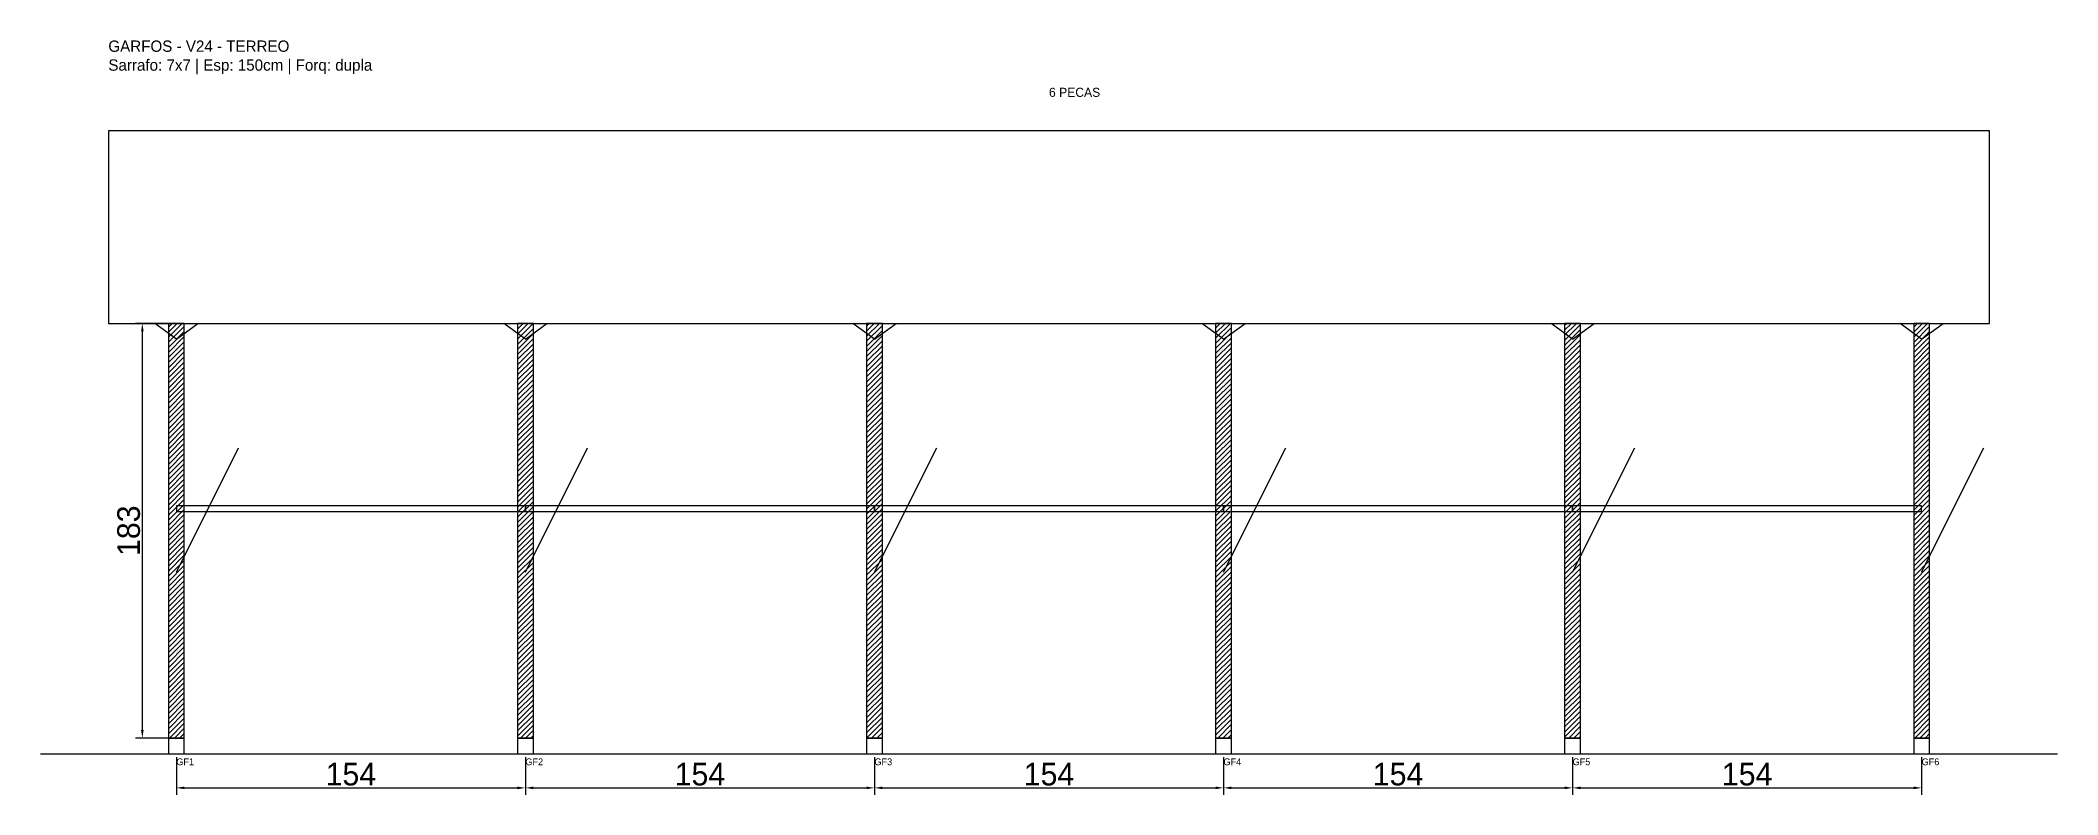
# Model space of a CAD drawing. Header units: metres. Extents: x -30 to 860, y -25 to 308.
import ezdxf

# ---------------------------------------------------------------- set-up
doc = ezdxf.new("R2010")
doc.units = ezdxf.units.M
for name, color, linetype in [('BARRA_ANCORAGEM', 1, 'Continuous'), ('COTA', 241, 'Continuous'), ('GARFOS OK', 3, 'Continuous'), ('NOME DA VIGA', 6, 'Continuous'), ('SARR_7x7', 40, 'Continuous'), ('TIRAS REESCORAMENTO', 252, 'Continuous'), ('VIGAS', 3, 'Continuous')]:
    doc.layers.add(name, color=color, linetype=linetype)
doc.dimstyles.new('EZ DXF', dxfattribs={"dimtxt": 10, "dimasz": 3.5, "dimexe": 3, "dimexo": 1.5, "dimgap": 1, "dimtad": 1, "dimdec": 1, "dimdsep": 46, "dimcen": 2.5, "dimazin": 3, "dimtfac": 1, "dimtmove": 0, "dimatfit": 3})

msp = doc.modelspace()

# ---------------------------------------------------------------- hatches: boundary and pattern name
at = {"layer": 'COTA'}
h = msp.add_hatch(dxfattribs=at)
h.set_pattern_fill('ANSI31', scale=0.5)
h.paths.add_polyline_path([(26.5, 0), (33.5, 0), (33.5, 183), (26.5, 183)])
h = msp.add_hatch(dxfattribs=at)
h.set_pattern_fill('ANSI31', scale=0.5)
h.paths.add_polyline_path([(180.5, 0), (187.5, 0), (187.5, 183), (180.5, 183)])
h = msp.add_hatch(dxfattribs=at)
h.set_pattern_fill('ANSI31', scale=0.5)
h.paths.add_polyline_path([(334.5, 0), (341.5, 0), (341.5, 183), (334.5, 183)])
h = msp.add_hatch(dxfattribs=at)
h.set_pattern_fill('ANSI31', scale=0.5)
h.paths.add_polyline_path([(488.5, 0), (495.5, 0), (495.5, 183), (488.5, 183)])
h = msp.add_hatch(dxfattribs=at)
h.set_pattern_fill('ANSI31', scale=0.5)
h.paths.add_polyline_path([(642.5, 0), (649.5, 0), (649.5, 183), (642.5, 183)])
h = msp.add_hatch(dxfattribs=at)
h.set_pattern_fill('ANSI31', scale=0.5)
h.paths.add_polyline_path([(796.5, 0), (803.5, 0), (803.5, 183), (796.5, 183)])

# ---------------------------------------------------------------- linework, layer by layer
at = {"layer": 'BARRA_ANCORAGEM'}
for p, q in [((30, 73.2), (57.45, 128.1)), ((184, 73.2), (211.45, 128.1)), ((338, 73.2), (365.45, 128.1)), ((492, 73.2), (519.45, 128.1)), ((646, 73.2), (673.45, 128.1)), ((800, 73.2), (827.45, 128.1))]:
    msp.add_line(p, q, dxfattribs=at)
at = {"layer": 'GARFOS OK'}
for p, q in [((30, 176), (20.5, 183)), ((20.5, 183), (39.5, 183)), ((30, 176), (39.5, 183)), ((184, 176), (174.5, 183)), ((174.5, 183), (193.5, 183)), ((184, 176), (193.5, 183)), ((338, 176), (328.5, 183)), ((328.5, 183), (347.5, 183)), ((338, 176), (347.5, 183)), ((492, 176), (482.5, 183)), ((482.5, 183), (501.5, 183)), ((492, 176), (501.5, 183)), ((646, 176), (636.5, 183)), ((636.5, 183), (655.5, 183)), ((646, 176), (655.5, 183)), ((800, 176), (790.5, 183)), ((790.5, 183), (809.5, 183)), ((800, 176), (809.5, 183))]:
    msp.add_line(p, q, dxfattribs=at)
at = {"layer": 'GARFOS OK', "linetype": 'CONTINUOUS'}
msp.add_line((-30, -7), (860, -7), dxfattribs=at)
at = {"layer": 'GARFOS OK'}
for points in [[(26.5, 0), (33.5, 0), (33.5, 183), (26.5, 183), (26.5, 0)], [(180.5, 0), (187.5, 0), (187.5, 183), (180.5, 183), (180.5, 0)], [(334.5, 0), (341.5, 0), (341.5, 183), (334.5, 183), (334.5, 0)], [(488.5, 0), (495.5, 0), (495.5, 183), (488.5, 183), (488.5, 0)], [(642.5, 0), (649.5, 0), (649.5, 183), (642.5, 183), (642.5, 0)], [(796.5, 0), (803.5, 0), (803.5, 183), (796.5, 183), (796.5, 0)]]:
    msp.add_lwpolyline(points, dxfattribs=at)
at = {"layer": 'SARR_7x7'}
for points in [[(26.5, -7), (33.5, -7), (33.5, 0), (26.5, 0), (26.5, -7)], [(180.5, -7), (187.5, -7), (187.5, 0), (180.5, 0), (180.5, -7)], [(334.5, -7), (341.5, -7), (341.5, 0), (334.5, 0), (334.5, -7)], [(488.5, -7), (495.5, -7), (495.5, 0), (488.5, 0), (488.5, -7)], [(642.5, -7), (649.5, -7), (649.5, 0), (642.5, 0), (642.5, -7)], [(796.5, -7), (803.5, -7), (803.5, 0), (796.5, 0), (796.5, -7)]]:
    msp.add_lwpolyline(points, dxfattribs=at)
at = {"layer": 'TIRAS REESCORAMENTO'}
for points in [[(30, 100), (184, 100), (184, 102.5), (30, 102.5), (30, 100)], [(184, 100), (338, 100), (338, 102.5), (184, 102.5), (184, 100)], [(338, 100), (492, 100), (492, 102.5), (338, 102.5), (338, 100)], [(492, 100), (646, 100), (646, 102.5), (492, 102.5), (492, 100)], [(646, 100), (800, 100), (800, 102.5), (646, 102.5), (646, 100)]]:
    msp.add_lwpolyline(points, dxfattribs=at)
at = {"layer": 'VIGAS'}
msp.add_lwpolyline([(0, 183), (830, 183), (830, 268), (0, 268), (0, 183)], dxfattribs=at)

# ---------------------------------------------------------------- texts
at = {"layer": 'NOME DA VIGA'}
for s, height, p in [('6 PECAS', 4, (415, 283)), ('GF1', 3, (30, -12)), ('GF2', 3, (184, -12)), ('GF3', 3, (338, -12)), ('GF4', 3, (492, -12)), ('GF5', 3, (646, -12)), ('GF6', 3, (800, -12))]:
    msp.add_text(s, height=height, dxfattribs=at).set_placement(p)
at = {"layer": 'NOME DA VIGA', "insert": (0, 293), "char_height": 5, "attachment_point": 7}
msp.add_mtext('GARFOS - V24 - TERREO\\PSarrafo: 7x7 | Esp: 150cm | Forq: dupla', dxfattribs=at)

# ---------------------------------------------------------------- dimensions: what is measured, and where the dimension line sits
at = {"layer": 'COTA'}
msp.add_linear_dim(base=(15, 0), p1=(30, 0), p2=(30, 183), angle=90, dimstyle='EZ DXF', dxfattribs=at).render()
for base, p1, p2 in [((30, -22), (30, -7), (184, -7)), ((184, -22), (184, -7), (338, -7)), ((338, -22), (338, -7), (492, -7)), ((492, -22), (492, -7), (646, -7)), ((646, -22), (646, -7), (800, -7))]:
    msp.add_linear_dim(base=base, p1=p1, p2=p2, dimstyle='EZ DXF', dxfattribs=at).render()

doc.saveas('drawing.dxf')
